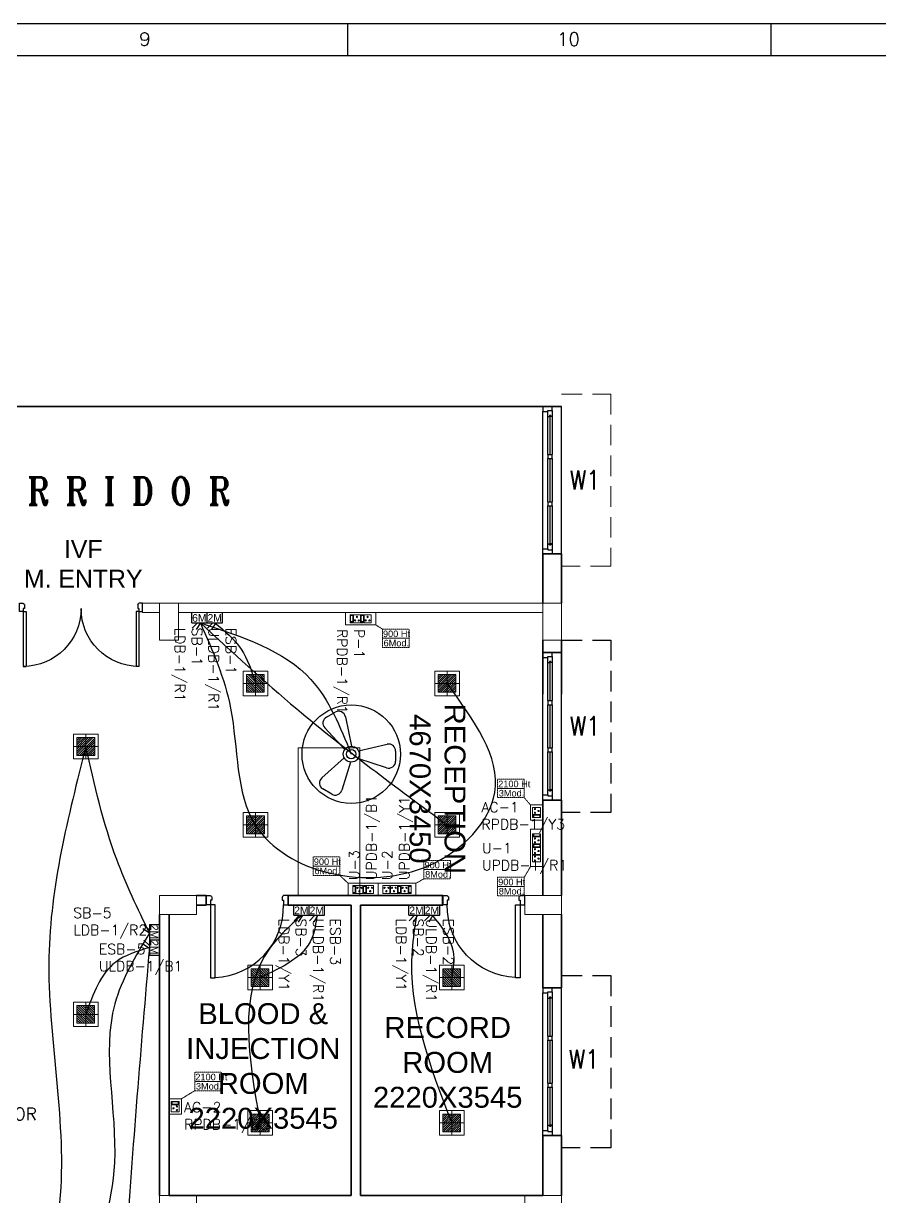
# Model space of a CAD drawing. Extents: x 2982526 to 3410143, y -1442121 to -1332990.
# Drawn here: x 3098167 to 3108602, y -1360984 to -1346682 of the extents above; entities that cross this region are included whole.
import ezdxf
from ezdxf.enums import TextEntityAlignment as Align

# ---------------------------------------------------------------- set-up
doc = ezdxf.new("R2010")
doc.units = 0
doc.header["$MEASUREMENT"] = 0
for name, pattern in [('1', [0, 0, 0]), ('CONTINU', [0]), ('DASHED', [0.75, 0.5, -0.25]), ('DASHED2', [0.375, 0.25, -0.125])]:
    doc.linetypes.add(name, pattern=pattern)
for name, color, linetype in [('24W RAW POWER', 1, 'Continuous'), ('24W UPS POWER LIGHT', 5, 'Continuous'), ('Chajja', 7, 'DASHED'), ('DOOR', 40, 'Continuous'), ('ELE-1200MM CEILINGFAN', 6, 'Continuous'), ('ELE-2M RAW P.SB', 40, 'Continuous'), ('ELE-2M UPS P.SB', 3, 'Continuous'), ('ELE-3M RAW P.SB', 40, 'Continuous'), ('ELE-6M RAW P.SB', 40, 'Continuous'), ('ELE-LIGHTING TEXT', 7, 'Continuous'), ('FUR', 33, 'Continuous'), ('Plan', 44, 'Continuous'), ('TEXT', 5, '1'), ('TITLE', 7, 'Continuous'), ('W1', 7, 'Continuous')]:
    doc.layers.add(name, color=color, linetype=linetype)
doc.layers.add('CFT_LOOPING', color=7, linetype='1', lineweight=0, true_color=0xd6d600)
doc.layers.add('ELE-6A AC SOCKET', color=7, linetype='Continuous', lineweight=0, true_color=0x00ceb6)
for name, color, linetype, lineweight in [('Column', 162, 'Continuous', 13), ('ELE-24W EMERGENCY  LED LIGHT', 5, 'Continuous', 18), ('ELE-24W LED LIGHT', 1, 'Continuous', 18), ('ELE-2NOS OF 6-16 RAW POWER SOCKET', 1, 'Continuous', 0), ('ELE-8M 6-16A UPS SOCKET', 223, 'Continuous', 0), ('ELE-POWER SOCKET TEXT', 7, 'Continuous', 5), ('ELE. 2N0S OF 6-16 UPS SOCKETS', 191, 'Continuous', 0), ('WALL', 7, '1', 35), ('windows', 4, 'Continuous', 0)]:
    doc.layers.add(name, color=color, linetype=linetype, lineweight=lineweight)
doc.layers.add('ELE-LIGHTING WIRING', color=7, linetype='Continuous', true_color=0x63d7b6)
doc.styles.add('ARIAL', font='arial.ttf')
doc.styles.add('ROMANS', font='romans.shx')
doc.styles.add('RT', font='romant.shx')

# ---------------------------------------------------------------- blocks, each defined once
blk = doc.blocks.new('A$C1BA14061')
at = {"layer": 'TITLE', "color": 7}
for p, q in [((0, 0), (203982, 0)), ((152965, -1290), (152965, 0)), ((169971, -1290), (169971, 0))]:
    blk.add_line(p, q, dxfattribs=at)
at = {"layer": 'TITLE'}
blk.add_line((1204, -1290), (202692, -1290), dxfattribs=at)
at = {"layer": 'TITLE', "color": 7, "style": 'ROMANS', "width": 1}
for s, height, p in [('9', 535, (144825, -626)), ('10', 534.7, (161831, -626))]:
    blk.add_text(s, height=height, dxfattribs=at).set_placement(p, align=Align.MIDDLE)
blk = doc.blocks.new('Z$W@#1841')
at = {"layer": 'DOOR', "color": 32}
for p, q in [((-306, -199), (-362, -199)), ((-362, -199), (-362, -310)), ((-306, -255), (-306, -199)), ((-291, -255), (-306, -255)), ((-291, -295), (-291, -255)), ((568, -295), (568, -255)), ((568, -255), (583, -255)), ((583, -255), (583, -199)), ((583, -199), (638, -199)), ((638, -199), (638, -310)), ((-362, -310), (-306, -310)), ((-306, -310), (-306, -307)), ((-291, -295), (-294, -295)), ((568, -295), (571, -295)), ((583, -310), (583, -307)), ((638, -310), (583, -310))]:
    blk.add_line(p, q, dxfattribs=at)
blk.add_lwpolyline([(527, 691), (527, -199), (583, -199), (583, 691)], close=True, dxfattribs=at)
at = {"layer": 'DOOR', "color": 145}
blk.add_arc((567, -182), 873, 92.6177, 181.1129, dxfattribs=at)
at = {"layer": 'DOOR', "color": 32}
for centre, start, end in [((-306, -295), 270, 0), ((583, -295), 180, 270)]:
    blk.add_arc(centre, 12.5, start, end, dxfattribs=at)
blk = doc.blocks.new('6w')
at = {"layer": 'Plan', "color": 8}
for p, q in [((-36, 9.2), (-36, 0)), ((-36, 9.2), (36, 9.2)), ((36, 9.2), (36, 0)), ((-33.5, 2.5), (-12.5, 2.5)), ((-33.5, 0), (33.5, 0)), ((-31, 4), (-31.5, 4)), ((-31.5, 3.25), (-31.5, 4)), ((-31.5, 3.61), (-12.5, 3.61)), ((-31.5, 3.25), (-31, 3.25)), ((-31, 4.5), (-31, 4)), ((-31, 2.5), (-31, 3.25)), ((-12.5, 2.5), (-12.5, 4.5)), ((-12.5, 4.5), (-10.5, 4.5)), ((-10.5, 2.5), (-12.5, 2.5)), ((-10.5, 2.5), (-10.5, 4.5)), ((-10.5, 3.61), (10.5, 3.61)), ((-10.5, 2.5), (10.5, 2.5)), ((10.5, 4.5), (12.5, 4.5)), ((10.5, 2.5), (10.5, 4.5)), ((12.5, 2.5), (10.5, 2.5)), ((12.5, 2.5), (12.5, 4.5)), ((34, 4.5), (12.5, 4.5)), ((12.5, 3.61), (31.5, 3.61)), ((12.5, 2.5), (33.5, 2.5)), ((31, 4.5), (31, 4)), ((31, 4), (31.5, 4)), ((31.5, 3.25), (31, 3.25)), ((31, 2.5), (31, 3.25)), ((31.5, 4), (31.5, 3.25))]:
    blk.add_line(p, q, dxfattribs=at)
for points in [[(-34, 4.5), (-36, 4.5), (-36, 0), (-33.5, 0), (-33.5, 2.5), (-34, 2.5), (-34, 4.5)], [(34, 4.5), (36, 4.5), (36, 0), (33.5, 0), (33.5, 2.5), (34, 2.5), (34, 4.5)]]:
    blk.add_lwpolyline(points, close=True, dxfattribs=at)
for points in [[(-12.5, 4.5), (-34, 4.5)], [(10.5, 4.5), (-10.5, 4.5)]]:
    blk.add_lwpolyline(points, dxfattribs=at)
blk = doc.blocks.new('21500')
at = {"layer": 'DOOR'}
for p, q in [((45, 100), (45, 770)), ((45, 770), (80, 770)), ((80, 100), (80, 770)), ((1420, 100), (1420, 770)), ((1455, 770), (1420, 770)), ((1455, 100), (1455, 770)), ((45, 100), (80, 100)), ((45, 0), (45, 2.5)), ((60, 15), (57.5, 15)), ((1455, 100), (1420, 100)), ((1440, 15), (1442.5, 15)), ((1455, 0), (1455, 2.5))]:
    blk.add_line(p, q, dxfattribs=at)
for points in [[(60, 65), (45, 65), (45, 100), (0, 100), (0, 0), (45, 0)], [(60, 15), (60, 65)], [(1440, 65), (1455, 65), (1455, 100), (1500, 100), (1500, 0), (1455, 0)], [(1440, 15), (1440, 65)]]:
    blk.add_lwpolyline(points, dxfattribs=at)
at = {"layer": 'DOOR', "color": 145}
for centre, start, end in [((45, 65), 0, 90), ((1455, 65), 90, 180)]:
    blk.add_arc(centre, 705, start, end, dxfattribs=at)
at = {"layer": 'DOOR'}
for centre, start, end in [((45, 15), 270, 0), ((1455, 15), 180, 270)]:
    blk.add_arc(centre, 12.5, start, end, dxfattribs=at)
blk = doc.blocks.new('Q5YYYU')
at = {"layer": 'Chajja', "color": 8, "linetype": 'DASHED', "lineweight": 5, "ltscale": 500}
blk.add_lwpolyline([(41149.8317, 24170), (41749.8318, 24170), (41749.8318, 22070), (41149.8317, 22070)], dxfattribs=at)
at = {"layer": 'Chajja', "color": 8, "linetype": 'DASHED', "ltscale": 500}
for points in [[(41149.8317, 21170), (41749.8318, 21170), (41749.8318, 19070), (41149.8317, 19070)], [(41149.8318, 17080.4213), (41749.8319, 17080.4213), (41749.8319, 14980.4212), (41149.8318, 14980.4212)]]:
    blk.add_lwpolyline(points, dxfattribs=at)
at = {"layer": 'Column'}
for points in [[(36479.9159, 21620), (36249.9159, 21620), (36249.9159, 21170), (36479.9159, 21170)], [(41149.8318, 21620), (40919.8318, 21620), (40919.8318, 21170), (41149.8318, 21170)], [(36699.9159, 17825), (36699.9159, 18055), (36249.9159, 18055), (36249.9159, 17825)], [(41149.8318, 17825), (41149.8318, 18055), (40699.8318, 18055), (40699.8318, 17825)], [(36699.9159, 14167.5), (36699.9159, 14397.5), (36249.9159, 14397.5), (36249.9159, 14167.5)], [(41149.8318, 14167.5), (41149.8318, 14397.5), (40699.8318, 14397.5), (40699.8318, 14167.5)]]:
    blk.add_lwpolyline(points, close=True, dxfattribs=at)
at = {"layer": 'FUR', "lineweight": 0, "ltscale": 15}
for p, q in [((37939.9159, 19856.3698), (37939.9159, 18055)), ((38689.9159, 19856.3698), (37939.9159, 19856.3698)), ((38689.9159, 18055), (38689.9159, 19856.3698)), ((37939.9159, 18055), (38689.9159, 18055))]:
    blk.add_line(p, q, dxfattribs=at)
at = {"layer": 'WALL', "color": 8}
for p, q in [((41149.8318, 24020), (-5007.5841, 24020)), ((40919.8318, 22220), (40919.8318, 21620)), ((40919.8318, 22220), (41149.8318, 22220)), ((41149.8318, 22220), (41149.8318, 21620)), ((40919.8318, 21170), (40919.8318, 20512.5)), ((41149.8318, 21170), (41149.8318, 20512.5)), ((40919.8319, 21020), (41149.8319, 21020)), ((40919.8319, 19220), (40919.8319, 18055)), ((40919.8319, 19220), (41149.8319, 19220)), ((41149.8319, 19220), (41149.8319, 18055)), ((36699.9159, 18055), (36814.9159, 18055)), ((36814.9159, 18055), (36814.9159, 17940)), ((37814.9159, 18055), (37814.9159, 17940)), ((37814.9159, 18055), (39699.8318, 18055)), ((39699.8318, 17940), (39699.8318, 18055)), ((36700.6406, 17940), (36814.9159, 17940)), ((37814.9159, 17940), (38584.9159, 17940)), ((38584.9159, 14397.5), (38584.9159, 17940)), ((38699.9159, 14397.5), (38699.9159, 17940)), ((38699.9159, 17940), (39699.8318, 17940)), ((36249.9159, 14397.5), (36249.9159, 17825)), ((36364.9159, 14397.5), (36364.9159, 17825)), ((40919.8318, 17825), (40919.8318, 16930.4212)), ((41149.8318, 17825), (41149.8318, 16930.4212)), ((40919.8318, 16930.4212), (41149.8318, 16930.4212)), ((40919.8318, 15130.4212), (40919.8318, 14397.5)), ((40919.8318, 15130.4212), (41149.8318, 15130.4212)), ((41149.8318, 15130.4212), (41149.8318, 14397.5)), ((36364.9159, 14397.5), (38584.9159, 14397.5)), ((38699.9159, 14397.5), (40919.8318, 14397.5))]:
    blk.add_line(p, q, dxfattribs=at)
at = {"layer": 'WALL', "color": 8, "lineweight": 5}
for p, q in [((36042.4159, 21620), (36042.4159, 21505)), ((40919.8318, 21620), (36042.4159, 21620)), ((36249.9159, 21505), (36042.4159, 21505)), ((40919.8318, 21505), (36479.9159, 21505))]:
    blk.add_line(p, q, dxfattribs=at)
at = {"layer": 'DOOR', "linetype": 'Continuous', "xscale": -1, "rotation": 180}
for name, p in [('21500', (34542.4159, 21620)), ('Z$W@#1841', (40061.4403, 17745.0877))]:
    blk.add_blockref(name, p, dxfattribs=at)
at = {"layer": 'DOOR', "linetype": 'Continuous', "rotation": 180}
blk.add_blockref('Z$W@#1841', (37453.3074, 17745.0877), dxfattribs=at)
at = {"layer": 'windows', "color": 251, "lineweight": 5, "xscale": -25, "yscale": 25, "zscale": 24.99999999999242, "rotation": 270}
blk.add_blockref('6w', (40919.8318, 23120), dxfattribs=at)
at = {"layer": 'windows', "xscale": -25, "yscale": 25, "zscale": 24.99999999999242, "rotation": 270}
for p in [(40919.8318, 20120), (40919.8318, 16030.4212)]:
    blk.add_blockref('6w', p, dxfattribs=at)
at = {"layer": 'TEXT', "color": 8, "linetype": 'Continuous', "lineweight": 5, "style": 'RT', "width": 0.85}
blk.add_text('3.00m W I D E   C O R R I D O R', height=336.6, dxfattribs=at).set_placement((33439.2225, 22820.5673), align=Align.CENTER)
blk.add_text('3.00m W I D E   C O R R I D O R', height=336.6, dxfattribs=at).set_placement((33439.2225, 22820.5673), align=Align.CENTER)
at = {"layer": 'TEXT', "color": 8, "attachment_point": 5, "style": 'ARIAL'}
for s, insert, char_height, width in [('IVF\\PM. ENTRY', (35318.348, 22100.2293), 216.75, 1950.59307), ('BLOOD & INJECTION ROOM 2220X3545', (37512.3236, 15976.5029), 255, 2294.815376), ('RECORD\\PROOM 2220X3545', (39760.8338, 16019.7882), 255, 2294.815376)]:
    blk.add_mtext(s, dxfattribs=dict(at, insert=insert, char_height=char_height, width=width))
at = {"layer": 'TEXT', "color": 8, "insert": (39635.6172, 19356.3288), "char_height": 255, "width": 2294.815376, "attachment_point": 5, "rotation": 270, "style": 'ARIAL'}
blk.add_mtext('RECEPTION\\P4670X3450', dxfattribs=at)
at = {"layer": 'TEXT', "color": 8, "insert": (32958.7864, 15467.6137), "char_height": 150, "attachment_point": 1, "style": 'ROMANS'}
blk.add_mtext_dynamic_manual_height_columns('FIRE RATED DOOR', width=2226.227209, gutter_width=1000, heights=[0], dxfattribs=at)
at = {"layer": 'W1', "color": 8, "lineweight": 5, "style": 'ROMANS', "width": 0.85}
blk.add_text('W1', height=230, dxfattribs=at).set_placement((41433.1659, 23007.8194), align=Align.CENTER)
at = {"layer": 'W1', "color": 8, "style": 'ROMANS', "width": 0.85}
for p in [(41433.1659, 20007.8194), (41420.612, 15945.543)]:
    blk.add_text('W1', height=230, dxfattribs=at).set_placement(p, align=Align.CENTER)
blk = doc.blocks.new('24w led light')
at = {"layer": 'ELE-24W LED LIGHT', "color": 1, "lineweight": 0}
for p, q in [((159, 159), (-160, 159)), ((-160, 159), (-160, -160)), ((-1, -160), (-1, 159)), ((159, -160), (159, 159)), ((115, 115), (-116, 115)), ((-116, 115), (-116, -116)), ((110, -116), (-116, 110)), ((82, -116), (-116, 82)), ((54, -116), (-116, 54)), ((26, -116), (-116, 26)), ((115, -92), (-92, 115)), ((115, -64), (-64, 115)), ((115, -35), (-35, 115)), ((115, -7), (-7, 115)), ((115, 21), (21, 115)), ((115, 49), (49, 115)), ((115, 77), (77, 115)), ((115, 106), (106, 115)), ((115, -116), (115, 115)), ((-160, -1), (159, -1)), ((-3, -116), (-116, -3)), ((-31, -116), (-116, -31)), ((-59, -116), (-116, -59)), ((-87, -116), (-116, -87)), ((-115, -116), (-116, -115)), ((-116, -116), (115, -116)), ((-160, -160), (159, -160))]:
    blk.add_line(p, q, dxfattribs=at)
blk = doc.blocks.new('24w led emeregency')
at = {"layer": 'ELE-24W EMERGENCY  LED LIGHT'}
h = blk.add_hatch(dxfattribs=at)
h.set_pattern_fill('ANSI31', scale=166.67, style=0)
h.paths.add_polyline_path([(-115, -115), (-115, 115), (115, 115), (115, -115)])
at = {"layer": 'ELE-24W EMERGENCY  LED LIGHT', "color": 5}
for p, q in [((0, 160), (0, -160)), ((-160, 0), (160, 0))]:
    blk.add_line(p, q, dxfattribs=at)
for points in [[(-160, -160), (-160, 160), (160, 160), (160, -160)], [(-115, -115), (-115, 115), (115, 115), (115, -115)]]:
    blk.add_lwpolyline(points, close=True, dxfattribs=at)
blk = doc.blocks.new('2M UPS SB')
at = {"layer": 'ELE-2M UPS P.SB', "color": 3}
for p, q in [((-134, 160), (-69, 265)), ((-88, 160), (-3, 245)), ((-240, 160), (-240, 0)), ((0, 160), (-240, 160)), ((0, 160), (0, 0))]:
    blk.add_line(p, q, dxfattribs=at)
blk.add_text('2M', height=120, rotation=180, dxfattribs=at).set_placement((-6, 143))
blk = doc.blocks.new('2M SB')
at = {"layer": 'ELE-2M RAW P.SB'}
for p, q in [((-134, 160), (-69, 265)), ((-88, 160), (-3, 245)), ((-240, 160), (-240, 0)), ((0, 160), (-240, 160)), ((0, 160), (0, 0))]:
    blk.add_line(p, q, dxfattribs=at)
blk.add_text('2M', height=120, rotation=180, dxfattribs=at).set_placement((-6, 143))
blk = doc.blocks.new('A$C07FB25EA')
at = {"layer": 'ELE-1200MM CEILINGFAN', "color": 3}
for p, q in [((0.26, 2.64), (3.17, 12.07)), ((6.53, 13.37), (9.47, 11.64)), ((9.84, 7.94), (2.36, 1.21)), ((-11.8, 4.55), (-2.22, 1.44)), ((-14.84, -1.03), (-14.81, 2.38)), ((-2.41, -1.1), (-12.04, -3.29)), ((1.96, -12.49), (-0.13, -2.65)), ((2.16, -1.54), (8.87, -8.78)), ((8.31, -12.34), (5.35, -14.02))]:
    blk.add_line(p, q, dxfattribs=at)
at = {"layer": 'ELE-1200MM CEILINGFAN', "color": 5, "ltscale": 10}
blk.add_circle((0, 0), 16.45, dxfattribs=at)
at = {"layer": 'ELE-1200MM CEILINGFAN', "color": 3}
for radius in [2.65, 1.58]:
    blk.add_circle((0, 0), radius, dxfattribs=at)
for centre, start, end in [((5.36, 11.38), 59.5281, 162.5229), ((8.3, 9.66), 311.9493, 59.5281), ((-12.51, 2.36), 71.9493, 179.5281), ((-12.54, -1.05), 179.5281, 282.5229), ((7.18, -10.34), 299.5281, 42.5229), ((4.21, -12.02), 191.9493, 299.5281)]:
    blk.add_arc(centre, 2.3, start, end, dxfattribs=at)
blk = doc.blocks.new('S-SKIRT')
at = {"layer": 'ELE-3M RAW P.SB'}
for p, q in [((4, 6), (0, 6)), ((4, 0), (4, 6)), ((4, 0), (0, 0)), ((4, 3.34), (6.63, 1.73)), ((4, 2.21), (6.12, 0.08))]:
    blk.add_line(p, q, dxfattribs=at)
blk.add_text('6M', height=3, rotation=90, dxfattribs=at).set_placement((3.57, 0.15))
blk = doc.blocks.new('5Y3AQY')
at = {"layer": 'ELE. 2N0S OF 6-16 UPS SOCKETS', "color": 72, "lineweight": 0}
for p, q in [((-312, -26), (-278, -26)), ((-312, -124), (-312, -26)), ((-312, -124), (-312, -26)), ((-312, -124), (-278, -124)), ((-278, -124), (-312, -124)), ((-309, -37), (-281, -37)), ((-309, -113), (-309, -37)), ((-309, -40), (-281, -40)), ((-281, -113), (-309, -113)), ((-281, -37), (-281, -113)), ((-278, -26), (-278, -124)), ((-272, -26), (-272, -124)), ((-187, -26), (-272, -26)), ((-272, -124), (-187, -124)), ((-187, -124), (-187, -26)), ((-181, -26), (-148, -26)), ((-181, -124), (-181, -26)), ((-181, -124), (-181, -26)), ((-181, -124), (-148, -124)), ((-148, -124), (-181, -124)), ((-179, -37), (-150, -37)), ((-179, -113), (-179, -37)), ((-179, -40), (-150, -40)), ((-150, -113), (-179, -113)), ((-150, -37), (-150, -113)), ((-148, -26), (-148, -124)), ((-57, -26), (-142, -26)), ((-142, -26), (-142, -124)), ((-142, -124), (-57, -124)), ((-57, -124), (-57, -26))]:
    blk.add_line(p, q, dxfattribs=at)
blk.add_lwpolyline([(-368, 0), (0, 0), (0, -150), (-368, -150)], close=True, dxfattribs=at)
for centre, radius, start, end in [((-254, -56), 5.7, 87.49, 354.7311), ((-249, -52), 4.6, 284.9049, 157.3162), ((-230, -99), 6.62, 127.1584, 52.8416), ((-230, -92), 4.22, 341.4031, 198.5969), ((-210, -52), 4.6, 22.6838, 255.0951), ((-205, -56), 5.7, 185.2689, 92.51), ((-124, -56), 5.7, 87.49, 354.7311), ((-119, -52), 4.6, 284.9049, 157.3162), ((-99, -99), 6.62, 127.1584, 52.8416), ((-99, -92), 4.22, 341.4031, 198.5969), ((-80, -52), 4.6, 22.6838, 255.0951), ((-75, -56), 5.7, 185.2689, 92.51)]:
    blk.add_arc(centre, radius, start, end, dxfattribs=at)
blk = doc.blocks.new('543E')
at = {"layer": 'ELE. 2N0S OF 6-16 UPS SOCKETS', "color": 72, "linetype": 'ByBlock', "lineweight": 0}
for p, q in [((-124, -57), (-124, -91)), ((-26, -57), (-124, -57)), ((-26, -57), (-124, -57)), ((-124, -91), (-26, -91)), ((-124, -96), (-26, -96)), ((-124, -181), (-124, -96)), ((-113, -60), (-113, -88)), ((-37, -60), (-113, -60)), ((-113, -88), (-37, -88)), ((-110, -60), (-110, -88)), ((-37, -88), (-37, -60)), ((-26, -57), (-26, -91)), ((-26, -91), (-26, -57)), ((-26, -96), (-26, -181)), ((-26, -181), (-124, -181)), ((-124, -187), (-124, -221)), ((-26, -187), (-124, -187)), ((-26, -187), (-124, -187)), ((-124, -221), (-26, -221)), ((-124, -312), (-124, -227)), ((-124, -227), (-26, -227)), ((-113, -190), (-113, -218)), ((-37, -190), (-113, -190)), ((-113, -218), (-37, -218)), ((-110, -190), (-110, -218)), ((-37, -218), (-37, -190)), ((-26, -187), (-26, -221)), ((-26, -221), (-26, -187)), ((-26, -227), (-26, -312)), ((-26, -312), (-124, -312)), ((-124, -402), (-124, -317)), ((-124, -317), (-26, -317)), ((-26, -402), (-124, -402)), ((-26, -317), (-26, -402))]:
    blk.add_line(p, q, dxfattribs=at)
blk.add_lwpolyline([(-150, 0), (-150, -459), (0, -459), (0, 0)], close=True, dxfattribs=at)
for centre, radius, start, end in [((-98, -119), 4.6, 112.6838, 345.0951), ((-94, -115), 5.7, 275.2689, 182.51), ((-58, -139), 4.22, 71.4031, 288.5969), ((-51, -139), 6.62, 217.1584, 142.8416), ((-98, -159), 4.6, 14.9049, 247.3162), ((-98, -249), 4.6, 112.6838, 345.0951), ((-98, -289), 4.6, 14.9049, 247.3162), ((-94, -163), 5.7, 177.49, 84.7311), ((-94, -245), 5.7, 275.2689, 182.51), ((-58, -269), 4.22, 71.4031, 288.5969), ((-51, -269), 6.62, 217.1584, 142.8416), ((-98, -340), 4.6, 112.6838, 345.0951), ((-98, -379), 4.6, 14.9049, 247.3162), ((-94, -293), 5.7, 177.49, 84.7311), ((-94, -335), 5.7, 275.2689, 182.51), ((-94, -384), 5.7, 177.49, 84.7311), ((-58, -360), 4.22, 71.4031, 288.5969), ((-51, -360), 6.62, 217.1584, 142.8416)]:
    blk.add_arc(centre, radius, start, end, dxfattribs=at)
blk = doc.blocks.new('RTUH 6U')
at = {"layer": 'ELE-2NOS OF 6-16 RAW POWER SOCKET', "color": 30, "lineweight": 0, "ltscale": 300}
for p, q in [((-312, -26), (-227, -26)), ((-312, -124), (-312, -26)), ((-227, -124), (-312, -124)), ((-227, -26), (-227, -124)), ((-187, -26), (-221, -26)), ((-221, -26), (-221, -124)), ((-187, -124), (-221, -124)), ((-221, -124), (-187, -124)), ((-190, -37), (-218, -37)), ((-218, -37), (-218, -113)), ((-190, -40), (-218, -40)), ((-218, -113), (-190, -113)), ((-190, -113), (-190, -37)), ((-187, -124), (-187, -26)), ((-187, -124), (-187, -26)), ((-181, -124), (-181, -26)), ((-181, -26), (-96, -26)), ((-96, -124), (-181, -124)), ((-96, -26), (-96, -124)), ((-57, -26), (-91, -26)), ((-91, -26), (-91, -124)), ((-57, -124), (-91, -124)), ((-91, -124), (-57, -124)), ((-60, -37), (-88, -37)), ((-88, -37), (-88, -113)), ((-60, -40), (-88, -40)), ((-88, -113), (-60, -113)), ((-60, -113), (-60, -37)), ((-57, -124), (-57, -26)), ((-57, -124), (-57, -26))]:
    blk.add_line(p, q, dxfattribs=at)
blk.add_lwpolyline([(0, 0), (-368, 0), (-368, -150), (0, -150)], close=True, dxfattribs=at)
for centre, radius, start, end in [((-293, -56), 5.7, 87.49, 354.7311), ((-289, -52), 4.6, 284.9049, 157.3162), ((-269, -99), 6.62, 127.1584, 52.8416), ((-269, -92), 4.22, 341.4031, 198.5969), ((-249, -52), 4.6, 22.6838, 255.0951), ((-245, -56), 5.7, 185.2689, 92.51), ((-163, -56), 5.7, 87.49, 354.7311), ((-159, -52), 4.6, 284.9049, 157.3162), ((-139, -99), 6.62, 127.1584, 52.8416), ((-139, -92), 4.22, 341.4031, 198.5969), ((-119, -52), 4.6, 22.6838, 255.0951), ((-115, -56), 5.7, 185.2689, 92.51)]:
    blk.add_arc(centre, radius, start, end, dxfattribs=at)
blk = doc.blocks.new('EQ2WE')
at = {"layer": 'ELE-6A AC SOCKET', "lineweight": 0}
for p, q in [((-99, 170), (-215, 170)), ((-215, 170), (-215, 36)), ((-215, 36), (-99, 36)), ((-99, 36), (-99, 170)), ((-91, 36), (-91, 170)), ((-91, 170), (-45, 170)), ((-45, 170), (-91, 170)), ((-45, 36), (-91, 36)), ((-87, 51), (-87, 155)), ((-87, 155), (-48, 155)), ((-48, 55), (-87, 55)), ((-48, 51), (-87, 51)), ((-48, 155), (-48, 51)), ((-45, 170), (-45, 36)), ((-45, 170), (-45, 36))]:
    blk.add_line(p, q, dxfattribs=at)
blk.add_lwpolyline([(0, 0), (-257, 0), (-257, 206), (0, 206)], close=True, dxfattribs=at)
for centre, radius, start, end in [((-190, 77), 7.83, 5.2689, 272.51), ((-184, 72), 6.31, 202.6838, 75.0951), ((-157, 136), 9.08, 307.1584, 232.8416), ((-157, 127), 5.79, 161.4031, 18.5969), ((-130, 72), 6.31, 104.9049, 337.3162), ((-124, 77), 7.83, 267.49, 174.7311)]:
    blk.add_arc(centre, radius, start, end, dxfattribs=at)

msp = doc.modelspace()

# ---------------------------------------------------------------- linework, layer by layer
at = {"layer": 'CFT_LOOPING', "color": 7, "linetype": 'DASHED2', "ltscale": 5}
for p, q in [((3102461.7, -1354014.8), (3102542.6, -1354065.2)), ((3104347.4, -1356209.1), (3104271.6, -1356120.4)), ((3102024.2, -1357068), (3102124.1, -1357164.8)), ((3104347.4, -1356961.8), (3104271.6, -1357090.7)), ((3103048.9, -1357110.1), (3102951.7, -1357164.8)), ((3100092.5, -1359792.7), (3100255.2, -1359693.2))]:
    msp.add_line(p, q, dxfattribs=at)
at = {"layer": 'CFT_LOOPING', "color": 7, "linetype": 'DASHED2', "ltscale": 5, "elevation": 0}
for points in [[(3102542.6, -1354065.2), (3102867.4, -1354065.2), (3102867.4, -1354177.7), (3102542.6, -1354177.7)], [(3102542.6, -1354177.7), (3102867.4, -1354177.7), (3102867.4, -1354290.2), (3102542.6, -1354290.2)], [(3103946.7, -1355895.4), (3104271.6, -1355895.4), (3104271.6, -1356007.9), (3103946.7, -1356007.9)], [(3103946.7, -1356007.9), (3104271.6, -1356007.9), (3104271.6, -1356120.4), (3103946.7, -1356120.4)], [(3101699.4, -1356843), (3102024.2, -1356843), (3102024.2, -1356955.5), (3101699.4, -1356955.5)], [(3103048.9, -1356885.1), (3103373.8, -1356885.1), (3103373.8, -1356997.6), (3103048.9, -1356997.6)], [(3101699.4, -1356955.5), (3102024.2, -1356955.5), (3102024.2, -1357068), (3101699.4, -1357068)], [(3103048.9, -1356997.6), (3103373.8, -1356997.6), (3103373.8, -1357110.1), (3103048.9, -1357110.1)], [(3103946.7, -1357090.7), (3104271.6, -1357090.7), (3104271.6, -1357203.2), (3103946.7, -1357203.2)], [(3103946.7, -1357203.2), (3104271.6, -1357203.2), (3104271.6, -1357315.7), (3103946.7, -1357315.7)], [(3100255.2, -1359468.2), (3100580, -1359468.2), (3100580, -1359580.7), (3100255.2, -1359580.7)], [(3100255.2, -1359580.7), (3100580, -1359580.7), (3100580, -1359693.2), (3100255.2, -1359693.2)]]:
    msp.add_lwpolyline(points, close=True, dxfattribs=at)
at = {"layer": 'ELE-LIGHTING WIRING'}
for points in [[(3100324, -1353989.8), (3100691.6, -1355028.1), (3100995.4, -1356456.9), (3103113.2, -1356946), (3103912.2, -1356058.7), (3103330.4, -1354727.7)], [(3100324, -1353989.8), (3101499.5, -1355038.5), (3103329.9, -1356452.3)], [(3100324, -1353989.8), (3101671.5, -1354681.1), (3102162.9, -1355590.2)], [(3098927.5, -1355497.3), (3098477.8, -1358066.1), (3098615.7, -1360965.7), (3098352.7, -1363242.2), (3098927.5, -1365292.3)], [(3099702.5, -1357770.8), (3099304.7, -1356876), (3098927.5, -1355497.3)], [(3101557.2, -1357554.8), (3101172.1, -1357954.2), (3101052.5, -1360086)], [(3102960.3, -1357554.8), (3102903.6, -1357981.8), (3103387.5, -1360086.5)], [(3099702.5, -1357770.8), (3099281.1, -1358633.5), (3099275.9, -1360573.6), (3098927.5, -1362027.3)]]:
    msp.add_spline(points, degree=3, dxfattribs=at)
at = {"layer": 'ELE-LIGHTING WIRING', "color": 254, "linetype": 'ByBlock', "true_color": 0xdebad0}
for points in [[(3100500.8, -1353989.8), (3100819.4, -1354308.4), (3100995.4, -1354727.7)], [(3101744.7, -1357554.8), (3101682.8, -1357835.3), (3101052.5, -1358314)], [(3103147.8, -1357554.8), (3103404.9, -1357996.6), (3103387.5, -1358314)]]:
    msp.add_spline(points, degree=3, dxfattribs=at)
at = {"layer": 'ELE-LIGHTING WIRING', "color": 254, "true_color": 0xdebad0}
for points in [[(3099702.5, -1357947.6), (3099292, -1358124.4), (3098927.5, -1358762.3)], [(3099702.5, -1357947.6), (3099551.1, -1359769.7), (3099387.9, -1363452), (3099523.9, -1367261.3), (3099315.3, -1369565), (3098927.5, -1371822.3)]]:
    msp.add_spline(points, degree=3, dxfattribs=at)

# ---------------------------------------------------------------- block references
at = {"layer": '24W RAW POWER', "lineweight": 9, "xscale": -0.9404388715045132, "yscale": 0.9404388715045132, "zscale": 0.9404388715045132}
for p in [(3103329.9, -1354727.3), (3098927, -1355496.8), (3100994.9, -1356452.3), (3103329.9, -1356452.3), (3101052, -1360086), (3103387, -1360086)]:
    msp.add_blockref('24w led light', p, dxfattribs=at)
at = {"layer": '24W UPS POWER LIGHT', "lineweight": 9, "xscale": -0.9375000000222322, "yscale": 0.9375000000222322, "zscale": 0.9375000000222322}
for p in [(3100995.4, -1354727.7), (3101052.5, -1358314), (3103387.5, -1358314), (3098927.5, -1358762.3)]:
    msp.add_blockref('24w led emeregency', p, dxfattribs=at)
at = {"layer": 'ELE-1200MM CEILINGFAN', "color": 7, "ltscale": 8, "xscale": 36.47592107175105, "yscale": 36.47592107175105, "zscale": 36.47592107175105, "rotation": 180}
msp.add_blockref('A$C07FB25EA', (3102162.9, -1355590.2), dxfattribs=at)
at = {"layer": 'ELE-2M RAW P.SB', "color": 6, "xscale": 0.7812500000005363, "yscale": 0.7812500000005363, "zscale": 0.7812500000005363}
for p, rotation in [((3101463.4, -1357429.8), 179.9999999999998), ((3102866.6, -1357429.8), 179.9999999999998), ((3099827.5, -1357666.3), 89.99999999999973)]:
    msp.add_blockref('2M SB', p, dxfattribs=dict(at, rotation=rotation))
at = {"layer": 'ELE-2M UPS P.SB', "color": 6, "xscale": 0.7812500000005363, "yscale": 0.7812500000005363, "zscale": 0.7812500000005363}
for p, rotation in [((3100407, -1353864.8), 179.9999999999998), ((3101650.9, -1357429.8), 179.9999999999998), ((3103054.1, -1357429.8), 179.9999999999998), ((3099827.5, -1357853.8), 89.99999999999979)]:
    msp.add_blockref('2M UPS SB', p, dxfattribs=dict(at, rotation=rotation))
at = {"layer": 'ELE-2NOS OF 6-16 RAW POWER SOCKET', "color": 3, "linetype": 'ByBlock', "rotation": 180}
msp.add_blockref('RTUH 6U', (3102093.2, -1354014.8), dxfattribs=at)
at = {"layer": 'ELE-6A AC SOCKET', "color": 254, "linetype": 'ByBlock', "true_color": 0xdebad0, "xscale": 0.72861454468451, "yscale": 0.72861454468451, "zscale": 0.72861454468451}
for p, rotation in [((3104347.4, -1356396.6), 270), ((3100092.5, -1359792.7), 90)]:
    msp.add_blockref('EQ2WE', p, dxfattribs=dict(at, rotation=rotation))
at = {"layer": 'ELE-6M RAW P.SB', "xscale": 31.25000000002145, "yscale": 31.25000000002145, "zscale": 31.25000000002145, "rotation": 269.9999999999997}
msp.add_blockref('S-SKIRT', (3100219.5, -1353864.8), dxfattribs=at)
at = {"layer": 'ELE-8M 6-16A UPS SOCKET', "color": 254, "linetype": 'ByBlock', "true_color": 0xdebad0}
msp.add_blockref('543E', (3104497.4, -1356502.7), dxfattribs=at)
at = {"layer": 'ELE-8M 6-16A UPS SOCKET', "color": 254, "linetype": 'ByBlock', "true_color": 0xdebad0, "rotation": 270}
msp.add_blockref('543E', (3102951.7, -1357314.8), dxfattribs=at)
at = {"layer": 'ELE. 2N0S OF 6-16 UPS SOCKETS', "color": 3, "linetype": 'ByBlock'}
msp.add_blockref('5Y3AQY', (3102492.5, -1357164.8), dxfattribs=at)
at = {"layer": 'TITLE', "xscale": 0.3035552556082519, "yscale": 0.3035553943041123, "zscale": 0.3035553665695551}
msp.add_blockref('A$C1BA14061', (3055685.9, -1346682), dxfattribs=at)
at = {"layer": 'WALL', "color": 240, "true_color": 0xed1f24}
msp.add_blockref('Q5YYYU', (3063577.6, -1375369.8), dxfattribs=at)

# ---------------------------------------------------------------- texts
at = {"layer": 'ELE-LIGHTING TEXT', "color": 200, "linetype": 'CONTINU', "char_height": 125, "width": 349.838, "attachment_point": 1, "rotation": 270, "style": 'ROMANS'}
for s, insert in [('{\\C256;SB-1\\PLDB-1/R1\\P}', (3100346.1, -1354048.1)), ('{\\C256;ESB-1\\PULDB-1/R1\\P}', (3100758.3, -1354048.1)), ('{\\C256;SB-3\\PLDB-1/Y1\\P}', (3101614.2, -1357594)), ('{\\C256;ESB-3\\PULDB-1/R1\\P}', (3102031.8, -1357594)), ('{\\C256;SB-2\\PLDB-1/Y1\\P}', (3103042, -1357594)), ('{\\C256;ESB-2\\PULDB-1/R1\\P}', (3103410, -1357594))]:
    msp.add_mtext(s, dxfattribs=dict(at, insert=insert))
at = {"layer": 'ELE-LIGHTING TEXT', "color": 200, "linetype": 'CONTINU', "char_height": 125, "width": 349.838, "attachment_point": 1, "style": 'ROMANS'}
for s, insert in [('{\\C256;SB-5\\PLDB-1/R2\\P}', (3098775.4, -1357463.9)), ('{\\C256;ESB-5\\PULDB-1/B1\\P}', (3099086.7, -1357904.3))]:
    msp.add_mtext(s, dxfattribs=dict(at, insert=insert))
at = {"layer": 'ELE-POWER SOCKET TEXT', "char_height": 125, "width": 270.335, "attachment_point": 1}
for s, insert, rotation in [('{\\Fromans.shx|c228;P-1\\PRPDB-1/R1\\P}', (3102322.7, -1354063.6), 270), ('{\\Fromans.shx|c228;U-3\\PUPDB-1/B1\\P}', (3102137.8, -1357126.5), 90), ('{\\Fromans.shx|c228;U-2\\PUPDB-1/Y1\\P}', (3102538.4, -1357126.5), 90)]:
    msp.add_mtext(s, dxfattribs=dict(at, insert=insert, rotation=rotation))
for s, insert in [('{\\Fromans.shx|c228;AC-1\\PRPDB-1/Y3\\P}', (3103750.3, -1356174.1)), ('{\\Fromans.shx|c228;U-1\\PUPDB-1/R1\\P}', (3103755.9, -1356673.4)), ('{\\Fromans.shx|c228;AC-2\\PRPDB-1/B5\\P}', (3100124.6, -1359831.6))]:
    msp.add_mtext(s, dxfattribs=dict(at, insert=insert))
at = {"layer": 'TEXT', "color": 7, "char_height": 80, "attachment_point": 1}
for s, insert, width in [('\\A1;{\\fArial|b0|i0|c0|p34;900 Ht\\P}', (3102550, -1354083.3), 8957.987), ('\\A1;{\\fArial|b0|i0|c0|p34;6Mod.\\P}', (3102557.1, -1354195.8), 352.575), ('\\A1;{\\fArial|b0|i0|c0|p34;2100 Ht\\P}', (3103954.2, -1355913.5), 8957.987), ('\\A1;{\\fArial|b0|i0|c0|p34;3Mod.\\P}', (3103961.2, -1356026), 352.575), ('\\A1;{\\fArial|b0|i0|c0|p34;900 Ht\\P}', (3101706.8, -1356861.1), 8957.987), ('\\A1;{\\fArial|b0|i0|c0|p34;900 Ht\\P}', (3103056.4, -1356903.2), 8957.987), ('\\A1;{\\fArial|b0|i0|c0|p34;6Mod.\\P}', (3101713.9, -1356973.6), 352.575), ('\\A1;{\\fArial|b0|i0|c0|p34;8Mod.\\P}', (3103063.4, -1357015.7), 352.575), ('\\A1;{\\fArial|b0|i0|c0|p34;900 Ht\\P}', (3103954.2, -1357108.8), 8957.987), ('\\A1;{\\fArial|b0|i0|c0|p34;8Mod.\\P}', (3103961.2, -1357221.3), 352.575), ('\\A1;{\\fArial|b0|i0|c0|p34;2100 Ht\\P}', (3100262.6, -1359486.3), 8957.987), ('\\A1;{\\fArial|b0|i0|c0|p34;3Mod.\\P}', (3100269.6, -1359598.8), 352.575)]:
    msp.add_mtext(s, dxfattribs=dict(at, insert=insert, width=width))

doc.saveas('drawing.dxf')
